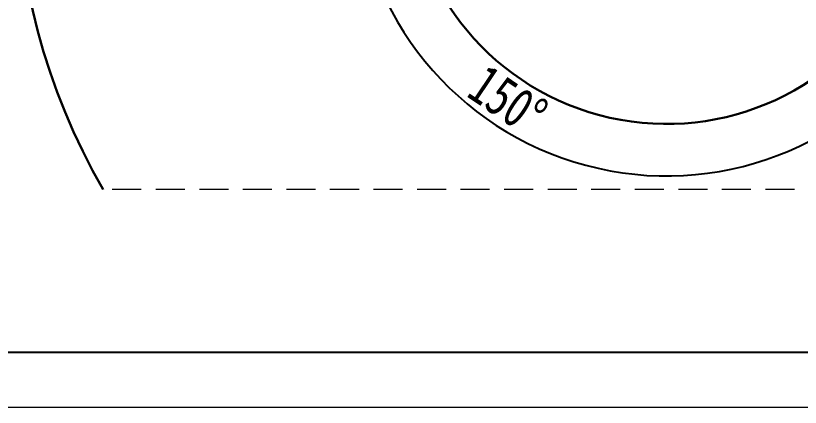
# Model space of a CAD drawing. Header units: millimetres. Extents: x 8 to 22425, y -1213 to 4973.
# Drawn here: x 16685 to 18402, y -51 to 806 of the extents above; entities that cross this region are included whole.
import ezdxf

# ---------------------------------------------------------------- set-up
doc = ezdxf.new("R2010")
doc.units = ezdxf.units.MM
doc.header["$PDSIZE"] = -1
doc.linetypes.add('HIDDEN', pattern=[9.525, 6.35, -3.175])
doc.styles.get("Standard").update_dxf_attribs({"font": 'hyswlongfangsong.ttf'})
doc.dimstyles.new('ISO-25', dxfattribs={"dimscale": 25, "dimtxt": 3.5, "dimasz": 1.6, "dimexe": 1.25, "dimexo": 0.625, "dimtad": 1, "dimdec": 0, "dimzin": 9, "dimdsep": 46, "dimtxsty": 'Standard', "dimcen": 2.5, "dimadec": 0, "dimazin": 2, "dimtfac": 1, "dimtdec": 0, "dimtofl": 0, "dimtmove": 0, "dimatfit": 3, "dimfxl": 1, "dimarcsym": 0})

# ---------------------------------------------------------------- blocks, each defined once
blk = doc.blocks.new('*D157')
at = {"color": 0, "lineweight": -2, "transparency": 16777216}
blk.add_line((18093.4, 1137.5), (17395.9, 1137.5), dxfattribs=at)
blk.add_arc((18109, 1137.5), 681.8, 183.3619, 326.6381, dxfattribs=at)
at = {"color": 0, "transparency": 16777216}
for points in [[(17421.7, 1097.4), (17435, 1097.8), (17427.2, 1137.5)], [(18672.8, 766.1), (18684.1, 759.1), (18699.5, 796.6)]]:
    blk.add_solid(points, dxfattribs=at)
at = {"layer": 'Defpoints', "color": 0, "transparency": 16777216}
for p in [(18109, 1137.5), (18129.5, 1137.5), (18600.9, 853.5), (18227.4, 466.1), (19341.3, 426)]:
    blk.add_point(p, dxfattribs=at)
at = {"color": 0, "transparency": 16777216, "insert": (17761.8, 620.9), "char_height": 87.5, "attachment_point": 5, "rotation": 326.0959}
blk.add_mtext('150°', dxfattribs=at)

msp = doc.modelspace()

# ---------------------------------------------------------------- linework, layer by layer
at = {"color": 7, "linetype": 'HIDDEN', "lineweight": 5, "ltscale": 10}
msp.add_line((19341.3, 426), (16876.6, 426), dxfattribs=at)
at = {"color": 7, "linetype": 'Continuous', "lineweight": 15}
msp.add_line((15440.3, 68.9), (22305.6, 68.9), dxfattribs=at)
msp.add_line((22305.6, 68.9), (15440.3, 68.9))
at = {"color": 7, "linetype": 'Continuous', "lineweight": 0}
msp.add_line((15320.6, -50.7), (22425.2, -50.7), dxfattribs=at)
at = {"lineweight": 30}
for radius, start, end in [(1423, 150, 210), (568, 30, 330)]:
    msp.add_arc((18109, 1137.5), radius, start, end, dxfattribs=at)

# ---------------------------------------------------------------- dimensions: what is measured, and where the dimension line sits
dim = msp.add_angular_dim_2l(base=(18227.4, 466.1), line1=((18109, 1137.5), (18129.5, 1137.5)), line2=((18600.9, 853.5), (19341.3, 426)), dimstyle='ISO-25')
dim.commit()
dim.dimension.update_dxf_attribs({"geometry": '*D157', "text_midpoint": (17728.7, 571.7), "dimtype": 162})

doc.saveas('drawing.dxf')
